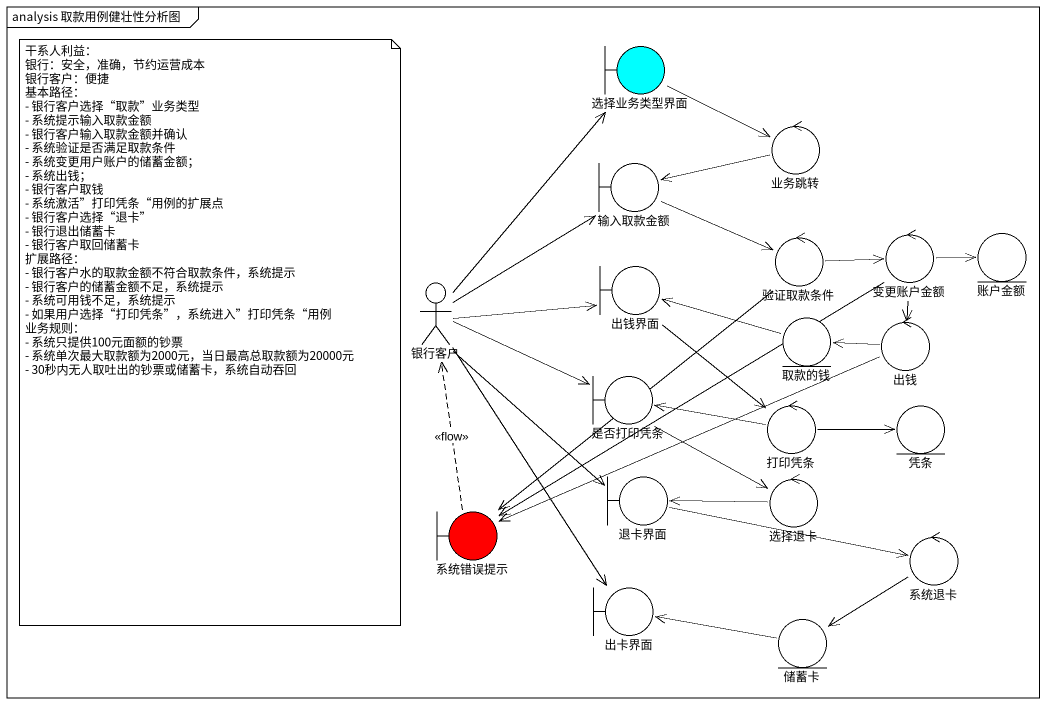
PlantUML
@startuml
mainframe analysis 取款用例健壮性分析图
boundary 选择业务类型界面 #00FFFF
control 业务跳转
boundary 输入取款金额
control 变更账户金额
entity 账户金额
actor 银行客户
boundary 出钱界面
control 验证取款条件
entity 取款的钱
control 出钱
boundary 是否打印凭条
control 打印凭条
entity 凭条
boundary 退卡界面
control 选择退卡
boundary 系统错误提示 #FF0000
control 系统退卡
boundary 出卡界面
entity 储蓄卡
选择业务类型界面 -right-> 业务跳转
业务跳转 -left-> 输入取款金额
输入取款金额 -right-> 验证取款条件
变更账户金额 -right-> 账户金额
变更账户金额 --> 出钱
变更账户金额 --> 系统错误提示
银行客户 -up-> 选择业务类型界面
银行客户 -up-> 输入取款金额
银行客户 -right-> 出钱界面
银行客户 -right-> 是否打印凭条
银行客户 --> 退卡界面
银行客户 --> 出卡界面
出钱界面 --> 打印凭条
验证取款条件 -right-> 变更账户金额
验证取款条件 --> 系统错误提示
取款的钱 -left-> 出钱界面
出钱 -left-> 取款的钱
出钱 -left-> 系统错误提示
是否打印凭条 -right-> 选择退卡
打印凭条 -left-> 是否打印凭条
打印凭条 -right-> 凭条
退卡界面 -right-> 系统退卡
选择退卡 -left-> 退卡界面
系统错误提示 .up.> 银行客户 : <<flow>>
系统退卡 --> 储蓄卡
储蓄卡 -left-> 出卡界面
note as N1
  干系人利益：
  银行：安全，准确，节约运营成本
  银行客户：便捷
  基本路径：
  - 银行客户选择“取款”业务类型
  - 系统提示输入取款金额
  - 银行客户输入取款金额并确认
  - 系统验证是否满足取款条件
  - 系统变更用户账户的储蓄金额；
  - 系统出钱；
  - 银行客户取钱
  - 系统激活”打印凭条“用例的扩展点
  - 银行客户选择“退卡”
  - 银行退出储蓄卡
  - 银行客户取回储蓄卡
  扩展路径：
  - 银行客户水的取款金额不符合取款条件，系统提示
  - 银行客户的储蓄金额不足，系统提示
  - 系统可用钱不足，系统提示
  - 如果用户选择“打印凭条”，系统进入”打印凭条“用例
  业务规则：
  - 系统只提供100元面额的钞票
  - 系统单次最大取款额为2000元，当日最高总取款额为20000元
  - 30秒内无人取吐出的钞票或储蓄卡，系统自动吞回
end note
@enduml
